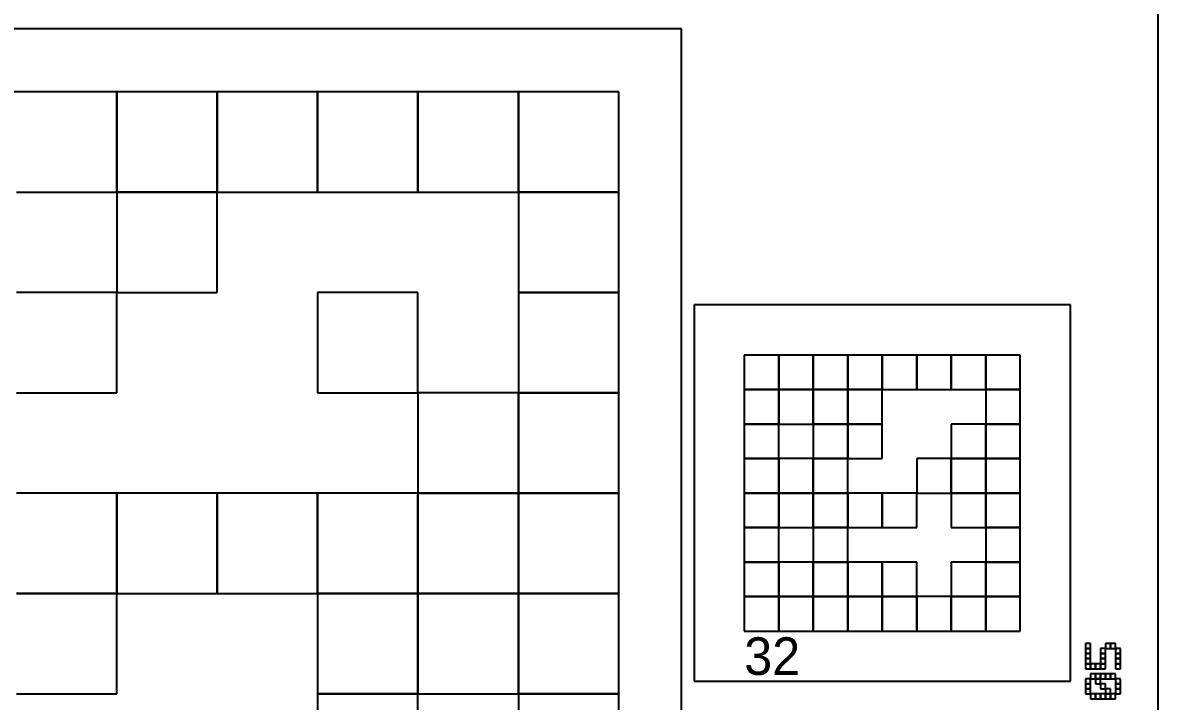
# Model space of a CAD drawing. Extents: x 0 to 490, y -8 to 329.
# Drawn here: x 59.5 to 150, y 58.4 to 112.5 of the extents above; entities that cross this region are included whole.
import ezdxf

# ---------------------------------------------------------------- set-up
doc = ezdxf.new("R2010")
doc.units = 0
for name, color, linetype in [('BLACK_POCKET', 7, 'CONTINUOUS'), ('BOARD_TEXT', 2, 'CONTINUOUS'), ('CUT', 1, 'CONTINUOUS'), ('LABEL', 3, 'CONTINUOUS'), ('QUIET_ZONE', 4, 'CONTINUOUS'), ('TAG_BOUNDARY', 8, 'CONTINUOUS')]:
    doc.layers.add(name, color=color, linetype=linetype)

msp = doc.modelspace()

# ---------------------------------------------------------------- linework, layer by layer
at = {"layer": 'BLACK_POCKET'}
for p, q in [((67, 107), (59, 107)), ((67, 99), (67, 107)), ((75, 107), (67, 107)), ((67, 107), (67, 99)), ((75, 99), (75, 107)), ((83, 107), (75, 107)), ((75, 107), (75, 99)), ((83, 99), (83, 107)), ((91, 107), (83, 107)), ((83, 107), (83, 99)), ((91, 99), (91, 107)), ((99, 107), (91, 107)), ((91, 107), (91, 99)), ((99, 99), (99, 107)), ((107, 107), (99, 107)), ((99, 107), (99, 99)), ((107, 99), (107, 107)), ((59, 99), (67, 99)), ((67, 99), (75, 99)), ((75, 99), (67, 99)), ((67, 99), (67, 91)), ((75, 99), (83, 99)), ((75, 91), (75, 99)), ((83, 99), (91, 99)), ((91, 99), (99, 99)), ((99, 99), (107, 99)), ((107, 99), (99, 99)), ((99, 99), (99, 91)), ((107, 91), (107, 99)), ((67, 91), (59, 91)), ((67, 91), (75, 91)), ((67, 83), (67, 91)), ((91, 91), (83, 91)), ((83, 91), (83, 83)), ((91, 83), (91, 91)), ((99, 91), (107, 91)), ((107, 91), (99, 91)), ((99, 91), (99, 83)), ((107, 83), (107, 91)), ((119.75, 86), (117, 86)), ((117, 86), (117, 83.25)), ((119.75, 83.25), (119.75, 86)), ((122.5, 86), (119.75, 86)), ((119.75, 86), (119.75, 83.25)), ((122.5, 83.25), (122.5, 86)), ((125.25, 86), (122.5, 86)), ((122.5, 86), (122.5, 83.25)), ((125.25, 83.25), (125.25, 86)), ((128, 86), (125.25, 86)), ((125.25, 86), (125.25, 83.25)), ((128, 83.25), (128, 86)), ((130.75, 86), (128, 86)), ((128, 86), (128, 83.25)), ((130.75, 83.25), (130.75, 86)), ((133.5, 86), (130.75, 86)), ((130.75, 86), (130.75, 83.25)), ((133.5, 83.25), (133.5, 86)), ((136.25, 86), (133.5, 86)), ((133.5, 86), (133.5, 83.25)), ((136.25, 83.25), (136.25, 86)), ((139, 86), (136.25, 86)), ((136.25, 86), (136.25, 83.25)), ((139, 83.25), (139, 86)), ((59, 83), (67, 83)), ((83, 83), (91, 83)), ((99, 83), (91, 83)), ((91, 83), (91, 75)), ((99, 83), (107, 83)), ((99, 75), (99, 83)), ((107, 83), (99, 83)), ((99, 83), (99, 75)), ((107, 75), (107, 83)), ((117, 83.25), (119.75, 83.25)), ((119.75, 83.25), (117, 83.25)), ((117, 83.25), (117, 80.5)), ((119.75, 83.25), (122.5, 83.25)), ((119.75, 80.5), (119.75, 83.25)), ((122.5, 83.25), (119.75, 83.25)), ((119.75, 83.25), (119.75, 80.5)), ((122.5, 83.25), (125.25, 83.25)), ((122.5, 80.5), (122.5, 83.25)), ((125.25, 83.25), (122.5, 83.25)), ((122.5, 83.25), (122.5, 80.5)), ((125.25, 83.25), (128, 83.25)), ((125.25, 80.5), (125.25, 83.25)), ((128, 83.25), (125.25, 83.25)), ((125.25, 83.25), (125.25, 80.5)), ((128, 83.25), (130.75, 83.25)), ((128, 80.5), (128, 83.25)), ((130.75, 83.25), (133.5, 83.25)), ((133.5, 83.25), (136.25, 83.25)), ((136.25, 83.25), (139, 83.25)), ((139, 83.25), (136.25, 83.25)), ((136.25, 83.25), (136.25, 80.5)), ((139, 80.5), (139, 83.25)), ((117, 80.5), (119.75, 80.5)), ((119.75, 80.5), (117, 80.5)), ((117, 80.5), (117, 77.75)), ((119.75, 80.5), (122.5, 80.5)), ((119.75, 77.75), (119.75, 80.5)), ((122.5, 80.5), (125.25, 80.5)), ((125.25, 80.5), (122.5, 80.5)), ((122.5, 80.5), (122.5, 77.75)), ((125.25, 80.5), (128, 80.5)), ((125.25, 77.75), (125.25, 80.5)), ((128, 80.5), (125.25, 80.5)), ((125.25, 80.5), (125.25, 77.75)), ((128, 77.75), (128, 80.5)), ((136.25, 80.5), (133.5, 80.5)), ((133.5, 80.5), (133.5, 77.75)), ((136.25, 80.5), (139, 80.5)), ((136.25, 77.75), (136.25, 80.5)), ((139, 80.5), (136.25, 80.5)), ((136.25, 80.5), (136.25, 77.75)), ((139, 77.75), (139, 80.5)), ((117, 77.75), (119.75, 77.75)), ((119.75, 77.75), (117, 77.75)), ((117, 77.75), (117, 75)), ((119.75, 75), (119.75, 77.75)), ((122.5, 77.75), (119.75, 77.75)), ((119.75, 77.75), (119.75, 75)), ((122.5, 77.75), (125.25, 77.75)), ((122.5, 75), (122.5, 77.75)), ((125.25, 77.75), (122.5, 77.75)), ((122.5, 77.75), (122.5, 75)), ((125.25, 77.75), (128, 77.75)), ((125.25, 75), (125.25, 77.75)), ((133.5, 77.75), (130.75, 77.75)), ((130.75, 77.75), (130.75, 75)), ((133.5, 77.75), (136.25, 77.75)), ((133.5, 75), (133.5, 77.75)), ((136.25, 77.75), (133.5, 77.75)), ((133.5, 77.75), (133.5, 75)), ((136.25, 77.75), (139, 77.75)), ((136.25, 75), (136.25, 77.75)), ((139, 77.75), (136.25, 77.75)), ((136.25, 77.75), (136.25, 75)), ((139, 75), (139, 77.75)), ((67, 75), (59, 75)), ((67, 67), (67, 75)), ((75, 75), (67, 75)), ((67, 75), (67, 67)), ((75, 67), (75, 75)), ((83, 75), (75, 75)), ((75, 75), (75, 67)), ((83, 67), (83, 75)), ((91, 75), (83, 75)), ((83, 75), (83, 67)), ((91, 75), (99, 75)), ((91, 67), (91, 75)), ((99, 75), (91, 75)), ((91, 75), (91, 67)), ((99, 75), (107, 75)), ((99, 67), (99, 75)), ((107, 75), (99, 75)), ((99, 75), (99, 67)), ((107, 67), (107, 75)), ((117, 75), (119.75, 75)), ((119.75, 75), (117, 75)), ((117, 75), (117, 72.25)), ((119.75, 75), (122.5, 75)), ((119.75, 72.25), (119.75, 75)), ((122.5, 75), (119.75, 75)), ((119.75, 75), (119.75, 72.25)), ((122.5, 75), (125.25, 75)), ((122.5, 72.25), (122.5, 75)), ((125.25, 75), (122.5, 75)), ((122.5, 75), (122.5, 72.25)), ((125.25, 72.25), (125.25, 75)), ((128, 75), (125.25, 75)), ((125.25, 75), (125.25, 72.25)), ((128, 72.25), (128, 75)), ((130.75, 75), (128, 75)), ((128, 75), (128, 72.25)), ((130.75, 75), (133.5, 75)), ((130.75, 72.25), (130.75, 75)), ((133.5, 75), (136.25, 75)), ((136.25, 75), (133.5, 75)), ((133.5, 75), (133.5, 72.25)), ((136.25, 75), (139, 75)), ((136.25, 72.25), (136.25, 75)), ((139, 75), (136.25, 75)), ((136.25, 75), (136.25, 72.25)), ((139, 72.25), (139, 75)), ((117, 72.25), (119.75, 72.25)), ((119.75, 72.25), (117, 72.25)), ((117, 72.25), (117, 69.5)), ((119.75, 72.25), (122.5, 72.25)), ((119.75, 69.5), (119.75, 72.25)), ((122.5, 72.25), (125.25, 72.25)), ((125.25, 72.25), (122.5, 72.25)), ((122.5, 72.25), (122.5, 69.5)), ((125.25, 72.25), (128, 72.25)), ((125.25, 69.5), (125.25, 72.25)), ((128, 72.25), (130.75, 72.25)), ((133.5, 72.25), (136.25, 72.25)), ((136.25, 72.25), (139, 72.25)), ((139, 72.25), (136.25, 72.25)), ((136.25, 72.25), (136.25, 69.5)), ((139, 69.5), (139, 72.25)), ((117, 69.5), (119.75, 69.5)), ((119.75, 69.5), (117, 69.5)), ((117, 69.5), (117, 66.75)), ((119.75, 66.75), (119.75, 69.5)), ((122.5, 69.5), (119.75, 69.5)), ((119.75, 69.5), (119.75, 66.75)), ((122.5, 69.5), (125.25, 69.5)), ((122.5, 66.75), (122.5, 69.5)), ((125.25, 69.5), (122.5, 69.5)), ((122.5, 69.5), (122.5, 66.75)), ((125.25, 66.75), (125.25, 69.5)), ((128, 69.5), (125.25, 69.5)), ((125.25, 69.5), (125.25, 66.75)), ((128, 66.75), (128, 69.5)), ((130.75, 69.5), (128, 69.5)), ((128, 69.5), (128, 66.75)), ((130.75, 66.75), (130.75, 69.5)), ((136.25, 69.5), (133.5, 69.5)), ((133.5, 69.5), (133.5, 66.75)), ((136.25, 69.5), (139, 69.5)), ((136.25, 66.75), (136.25, 69.5)), ((139, 69.5), (136.25, 69.5)), ((136.25, 69.5), (136.25, 66.75)), ((139, 66.75), (139, 69.5)), ((59, 67), (67, 67)), ((67, 67), (59, 67)), ((67, 67), (75, 67)), ((67, 59), (67, 67)), ((75, 67), (83, 67)), ((83, 67), (91, 67)), ((91, 67), (83, 67)), ((83, 67), (83, 59)), ((91, 67), (99, 67)), ((91, 59), (91, 67)), ((99, 67), (91, 67)), ((91, 67), (91, 59)), ((99, 67), (107, 67)), ((99, 59), (99, 67)), ((107, 67), (99, 67)), ((99, 67), (99, 59)), ((107, 59), (107, 67)), ((117, 66.75), (119.75, 66.75)), ((119.75, 66.75), (117, 66.75)), ((117, 66.75), (117, 64)), ((119.75, 66.75), (122.5, 66.75)), ((119.75, 64), (119.75, 66.75)), ((122.5, 66.75), (119.75, 66.75)), ((119.75, 66.75), (119.75, 64)), ((122.5, 66.75), (125.25, 66.75)), ((122.5, 64), (122.5, 66.75)), ((125.25, 66.75), (122.5, 66.75)), ((122.5, 66.75), (122.5, 64)), ((125.25, 66.75), (128, 66.75)), ((125.25, 64), (125.25, 66.75)), ((128, 66.75), (125.25, 66.75)), ((125.25, 66.75), (125.25, 64)), ((128, 66.75), (130.75, 66.75)), ((128, 64), (128, 66.75)), ((130.75, 66.75), (128, 66.75)), ((128, 66.75), (128, 64)), ((130.75, 64), (130.75, 66.75)), ((133.5, 66.75), (130.75, 66.75)), ((130.75, 66.75), (130.75, 64)), ((133.5, 66.75), (136.25, 66.75)), ((133.5, 64), (133.5, 66.75)), ((136.25, 66.75), (133.5, 66.75)), ((133.5, 66.75), (133.5, 64)), ((136.25, 66.75), (139, 66.75)), ((136.25, 64), (136.25, 66.75)), ((139, 66.75), (136.25, 66.75)), ((136.25, 66.75), (136.25, 64)), ((139, 64), (139, 66.75)), ((117, 64), (119.75, 64)), ((119.75, 64), (122.5, 64)), ((122.5, 64), (125.25, 64)), ((125.25, 64), (128, 64)), ((128, 64), (130.75, 64)), ((130.75, 64), (133.5, 64)), ((133.5, 64), (136.25, 64)), ((136.25, 64), (139, 64)), ((59, 59), (67, 59)), ((83, 59), (91, 59)), ((91, 59), (83, 59)), ((83, 59), (83, 51)), ((91, 59), (99, 59)), ((91, 51), (91, 59)), ((99, 59), (107, 59)), ((107, 59), (99, 59)), ((99, 59), (99, 51)), ((107, 51), (107, 59))]:
    msp.add_line(p, q, dxfattribs=at)
at = {"layer": 'BOARD_TEXT'}
for p, q in [((144.6, 63), (144.2, 63)), ((144.2, 63), (144.2, 62.6)), ((144.6, 62.6), (144.2, 62.6)), ((144.2, 62.6), (144.2, 62.2)), ((144.2, 62.6), (144.6, 62.6)), ((144.6, 62.6), (144.6, 63)), ((144.6, 62.2), (144.6, 62.6)), ((145.8, 62.6), (145.4, 62.6)), ((145.4, 62.6), (145.4, 62.2)), ((146.2, 63), (145.8, 63)), ((145.8, 63), (145.8, 62.6)), ((145.8, 62.2), (145.8, 62.6)), ((145.8, 62.6), (146.2, 62.6)), ((146.2, 62.6), (146.2, 63)), ((146.6, 63), (146.2, 63)), ((146.2, 63), (146.2, 62.6)), ((146.2, 62.6), (146.6, 62.6)), ((146.6, 62.6), (146.6, 63)), ((147, 62.6), (146.6, 62.6)), ((146.6, 62.6), (146.6, 62.2)), ((147, 62.2), (147, 62.6)), ((144.6, 62.2), (144.2, 62.2)), ((144.2, 62.2), (144.2, 61.8)), ((144.2, 62.2), (144.6, 62.2)), ((144.6, 61.8), (144.2, 61.8)), ((144.2, 61.8), (144.2, 61.4)), ((144.2, 61.8), (144.6, 61.8)), ((144.6, 61.8), (144.6, 62.2)), ((144.6, 61.4), (144.6, 61.8)), ((145.8, 62.2), (145.4, 62.2)), ((145.4, 62.2), (145.4, 61.8)), ((145.4, 62.2), (145.8, 62.2)), ((145.8, 61.8), (145.4, 61.8)), ((145.4, 61.8), (145.4, 61.4)), ((145.4, 61.8), (145.8, 61.8)), ((145.8, 61.8), (145.8, 62.2)), ((145.8, 61.4), (145.8, 61.8)), ((147, 62.2), (146.6, 62.2)), ((146.6, 62.2), (146.6, 61.8)), ((146.6, 62.2), (147, 62.2)), ((147, 61.8), (146.6, 61.8)), ((146.6, 61.8), (146.6, 61.4)), ((146.6, 61.8), (147, 61.8)), ((147, 61.8), (147, 62.2)), ((147, 61.4), (147, 61.8)), ((144.6, 61.4), (144.2, 61.4)), ((144.2, 61.4), (144.2, 61)), ((144.2, 61.4), (144.6, 61.4)), ((144.2, 61), (144.6, 61)), ((144.6, 61), (144.6, 61.4)), ((145, 61.4), (144.6, 61.4)), ((144.6, 61.4), (144.6, 61)), ((144.6, 61), (145, 61)), ((145, 61), (145, 61.4)), ((145.4, 61.4), (145, 61.4)), ((145, 61.4), (145, 61)), ((145, 61), (145.4, 61)), ((145.4, 61), (145.4, 61.4)), ((145.8, 61.4), (145.4, 61.4)), ((145.4, 61.4), (145.4, 61)), ((145.4, 61.4), (145.8, 61.4)), ((145.4, 61), (145.8, 61)), ((145.8, 61), (145.8, 61.4)), ((147, 61.4), (146.6, 61.4)), ((146.6, 61.4), (146.6, 61)), ((146.6, 61.4), (147, 61.4)), ((146.6, 61), (147, 61)), ((147, 61), (147, 61.4)), ((144.6, 60.2), (144.2, 60.2)), ((144.2, 60.2), (144.2, 59.8)), ((144.6, 59.8), (144.2, 59.8)), ((144.2, 59.8), (144.2, 59.4)), ((144.2, 59.8), (144.6, 59.8)), ((145, 60.6), (144.6, 60.6)), ((144.6, 60.6), (144.6, 60.2)), ((144.6, 59.8), (144.6, 60.2)), ((144.6, 60.2), (145, 60.2)), ((144.6, 59.4), (144.6, 59.8)), ((145, 60.2), (145, 60.6)), ((145.4, 60.6), (145, 60.6)), ((145, 60.6), (145, 60.2)), ((145.4, 60.2), (145, 60.2)), ((145, 60.2), (145, 59.8)), ((145, 60.2), (145.4, 60.2)), ((145, 59.8), (145.4, 59.8)), ((145.4, 60.2), (145.4, 60.6)), ((145.8, 60.6), (145.4, 60.6)), ((145.4, 60.6), (145.4, 60.2)), ((145.4, 59.8), (145.4, 60.2)), ((145.4, 60.2), (145.8, 60.2)), ((145.8, 59.8), (145.4, 59.8)), ((145.4, 59.8), (145.4, 59.4)), ((145.8, 60.2), (145.8, 60.6)), ((146.2, 60.6), (145.8, 60.6)), ((145.8, 60.6), (145.8, 60.2)), ((145.8, 60.2), (146.2, 60.2)), ((145.8, 59.4), (145.8, 59.8)), ((146.2, 60.2), (146.2, 60.6)), ((146.6, 60.6), (146.2, 60.6)), ((146.2, 60.6), (146.2, 60.2)), ((146.2, 60.2), (146.6, 60.2)), ((146.6, 60.2), (146.6, 60.6)), ((147, 60.2), (146.6, 60.2)), ((146.6, 60.2), (146.6, 59.8)), ((147, 59.8), (146.6, 59.8)), ((146.6, 59.8), (146.6, 59.4)), ((146.6, 59.8), (147, 59.8)), ((147, 59.8), (147, 60.2)), ((147, 59.4), (147, 59.8)), ((144.6, 59.4), (144.2, 59.4)), ((144.2, 59.4), (144.2, 59)), ((144.2, 59.4), (144.6, 59.4)), ((144.2, 59), (144.6, 59)), ((144.6, 59), (144.6, 59.4)), ((145, 59), (144.6, 59)), ((144.6, 59), (144.6, 58.6)), ((145, 58.6), (145, 59)), ((145.4, 59), (145, 59)), ((145, 59), (145, 58.6)), ((145.4, 59.4), (145.8, 59.4)), ((145.4, 58.6), (145.4, 59)), ((145.8, 59), (145.4, 59)), ((145.4, 59), (145.4, 58.6)), ((146.2, 59.4), (145.8, 59.4)), ((145.8, 59.4), (145.8, 59)), ((145.8, 58.6), (145.8, 59)), ((146.2, 59), (145.8, 59)), ((145.8, 59), (145.8, 58.6)), ((145.8, 59), (146.2, 59)), ((146.2, 59), (146.2, 59.4)), ((146.2, 58.6), (146.2, 59)), ((146.6, 59), (146.2, 59)), ((146.2, 59), (146.2, 58.6)), ((147, 59.4), (146.6, 59.4)), ((146.6, 59.4), (146.6, 59)), ((146.6, 59.4), (147, 59.4)), ((146.6, 58.6), (146.6, 59)), ((146.6, 59), (147, 59)), ((147, 59), (147, 59.4)), ((144.6, 58.6), (145, 58.6)), ((145, 58.6), (145.4, 58.6)), ((145.4, 58.6), (145.8, 58.6)), ((145.8, 58.6), (146.2, 58.6)), ((146.2, 58.6), (146.6, 58.6))]:
    msp.add_line(p, q, dxfattribs=at)
at = {"layer": 'CUT'}
msp.add_line((150, 0), (150, 150), dxfattribs=at)
at = {"layer": 'QUIET_ZONE'}
for p, q in [((112, 112), (38, 112)), ((112, 38), (112, 112)), ((143, 90), (113, 90)), ((113, 90), (113, 60)), ((143, 60), (143, 90)), ((113, 60), (143, 60))]:
    msp.add_line(p, q, dxfattribs=at)
at = {"layer": 'TAG_BOUNDARY'}
for p, q in [((107, 107), (43, 107)), ((107, 43), (107, 107)), ((139, 86), (117, 86)), ((117, 86), (117, 64)), ((139, 64), (139, 86)), ((117, 64), (139, 64))]:
    msp.add_line(p, q, dxfattribs=at)

# ---------------------------------------------------------------- texts
at = {"layer": 'LABEL'}
msp.add_text('32', height=3, dxfattribs=at).set_placement((117, 60.5))

doc.saveas('drawing.dxf')
